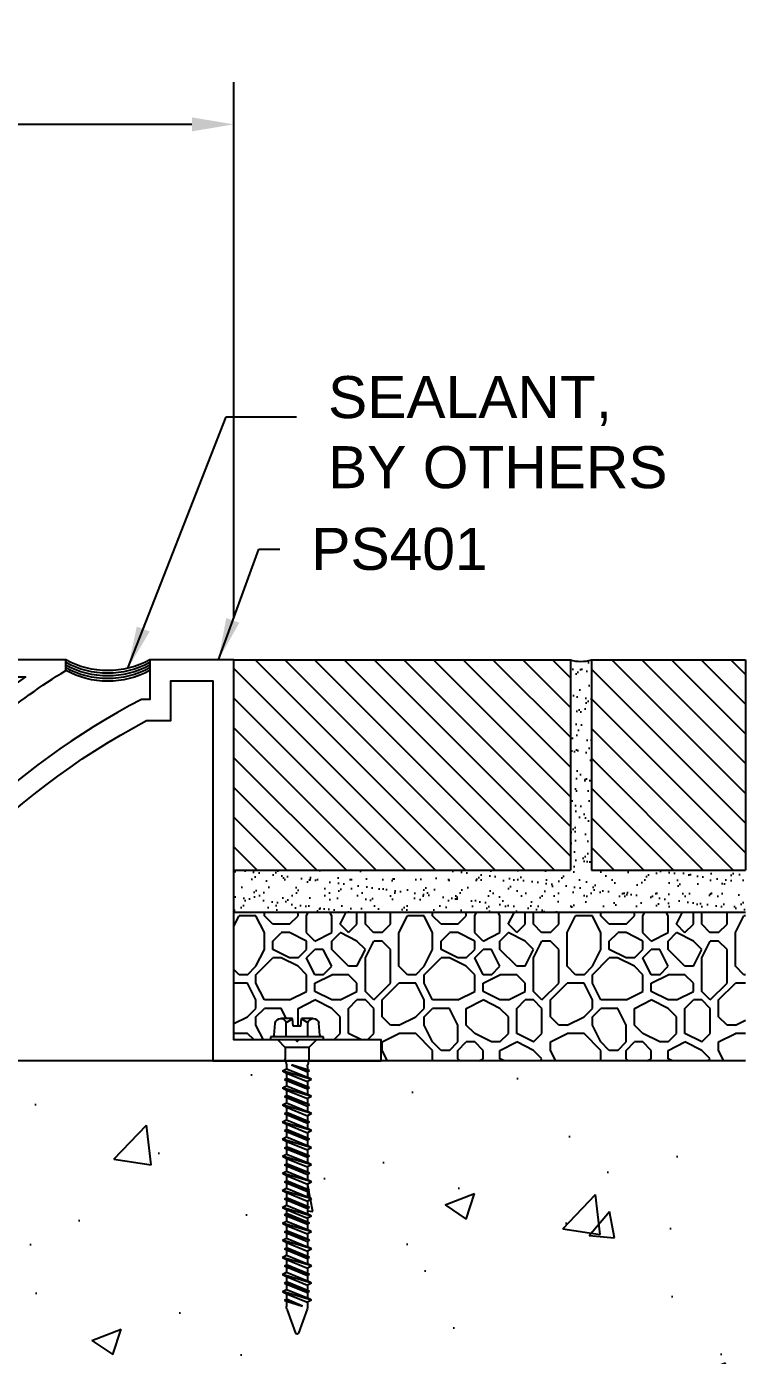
# Model space of a CAD drawing. Header units: inches. Extents: x -6.7 to 44.3, y -5.6 to 9.
# Drawn here: x 17.83 to 22.1, y -0.71 to 7.19 of the extents above; entities that cross this region are included whole.
import ezdxf

# ---------------------------------------------------------------- set-up
doc = ezdxf.new("R2010")
doc.units = ezdxf.units.IN
doc.header["$MEASUREMENT"] = 0
for name, color, linetype in [('ANCHORS', 4, 'Continuous'), ('CONDITIONS', 1, 'Continuous'), ('DIMENSIONS', 3, 'Continuous'), ('FILLERS', 2, 'Continuous'), ('METALS', 7, 'Continuous'), ('TEXT', 2, 'Continuous')]:
    doc.layers.add(name, color=color, linetype=linetype)
doc.styles.add('ARIAL', font='arial.ttf')
doc.dimstyles.new('Arial', dxfattribs={"dimtxt": 0.25, "dimasz": 0.25, "dimexe": 0.25, "dimexo": 0.25, "dimgap": 0.25, "dimtad": 0, "dimtih": 1, "dimtoh": 1, "dimdec": 4, "dimzin": 3, "dimdsep": 46, "dimlunit": 4, "dimtxsty": 'ARIAL', "dimcen": 0.25, "dimadec": 0, "dimazin": 0, "dimtfac": 1, "dimtdec": 4, "dimtofl": 0, "dimtmove": 0, "dimatfit": 3, "dimfxl": 0, "dimfrac": 2, "dimtolj": 1, "dimtzin": 0, "dimarcsym": 0})
pattern_1 = [(135, (20.84067, 0), (0.0883883, 0.0883883), [])]

# ---------------------------------------------------------------- blocks, each defined once
blk = doc.blocks.new('PS401')
blk.add_lwpolyline([(4.265, 0), (3.309, 0, 0.163545), (1.3944, 2.025), (1.25, 2.025), (1.25, 2.26), (1, 2.26), (1, 0), (0, 0), (0, 0.125), (0.49, 0.125), (0.5, 0.115), (0.51, 0.125), (0.875, 0.125), (0.875, 2.385), (1.375, 2.385), (1.375, 2.15), (1.4253, 2.15, -0.144709), (3.2572, 0.375), (3.3111, 0.375, -0.007801), (3.3781, 0.25), (3.515, 0.25), (3.515, 0.125), (4.265, 0.125)], format="xyb", close=True)
blk = doc.blocks.new('Ps103')
blk.add_lwpolyline([(46.0514, -32.9395), (44.3197, -32.9395), (44.3197, -33.0395), (46.1112, -33.0395, -0.104424), (47.3002, -31.6106, -0.058251), (48.1033, -30.967), (48.1033, -30.9045), (47.6033, -30.9045), (47.6033, -31.0045), (47.8651, -31.0045, 0.045636), (47.2334, -31.5359, 0.100763)], format="xyb", close=True)
blk = doc.blocks.new('TH-316134')
for p, q in [((-0.1352, 0.029), (-0.129, 0.1001)), ((-0.0967, 0.1275), (-0.0272, 0.1275)), ((-0.0645, 0.0188), (-0.0645, 0.1001)), ((-0.0232, 0.0825), (-0.0272, 0.1275)), ((-0.0232, 0.0825), (0.0233, 0.0825)), ((0.0233, 0.0825), (0.0272, 0.1275)), ((0.0272, 0.1275), (0.0967, 0.1275)), ((0.0645, 0.0188), (0.0645, 0.1001)), ((0.1352, 0.029), (0.129, 0.1001)), ((-0.1568, 0.0188), (0.1568, 0.0188)), ((-0.1568, 0), (-0.1568, 0.0188)), ((-0.1568, 0), (0.1568, 0)), ((-0.1148, 0), (-0.0697, -0.045)), ((0.1148, 0), (0.0698, -0.045)), ((0.1568, 0.0188), (0.1568, 0)), ((-0.0697, -0.045), (0.0698, -0.045)), ((-0.0697, -0.045), (-0.0697, -0.1121)), ((0.0698, -0.045), (0.0698, -0.1121)), ((-0.0737, -0.1836), (0.0321, -0.1471)), ((-0.0687, -0.1217), (-0.0633, -0.1477)), ((0.0321, -0.1471), (-0.0623, -0.1898)), ((-0.0623, -0.1774), (0.0321, -0.1471)), ((-0.0623, -0.1573), (-0.0623, -0.1774)), ((0.0623, -0.1573), (0.0623, -0.1707)), ((0.0687, -0.1217), (0.0633, -0.1477)), ((-0.0862, -0.2344), (0.0863, -0.1836)), ((-0.0862, -0.2344), (-0.0623, -0.2215)), ((-0.0862, -0.2344), (-0.0623, -0.2473)), ((-0.0737, -0.1836), (-0.0623, -0.1774)), ((-0.0737, -0.1836), (-0.0623, -0.1898)), ((-0.0737, -0.2852), (0.0737, -0.2344)), ((0.0623, -0.1707), (-0.0623, -0.2215)), ((-0.0623, -0.1898), (-0.0623, -0.2215)), ((0.0623, -0.1965), (-0.0623, -0.2473)), ((-0.0623, -0.279), (0.0623, -0.2282)), ((0.0863, -0.1836), (0.0623, -0.1707)), ((0.0863, -0.1836), (0.0623, -0.1965)), ((0.0623, -0.1965), (0.0623, -0.2282)), ((0.0737, -0.2344), (0.0623, -0.2282)), ((0.0737, -0.2344), (0.0623, -0.2405)), ((-0.0862, -0.3359), (0.0863, -0.2852)), ((-0.0737, -0.2852), (-0.0623, -0.279)), ((-0.0737, -0.2852), (-0.0623, -0.2913)), ((0.0623, -0.2405), (-0.0623, -0.2913)), ((-0.0623, -0.2473), (-0.0623, -0.279)), ((0.0623, -0.2722), (-0.0623, -0.323)), ((-0.0623, -0.2913), (-0.0623, -0.323)), ((0.0623, -0.2981), (-0.0623, -0.3489)), ((0.0623, -0.2405), (0.0623, -0.2722)), ((0.0863, -0.2852), (0.0623, -0.2722)), ((0.0863, -0.2852), (0.0623, -0.2981)), ((0.0623, -0.2981), (0.0623, -0.3298)), ((-0.0862, -0.3359), (-0.0623, -0.323)), ((-0.0862, -0.3359), (-0.0623, -0.3489)), ((-0.0862, -0.4375), (0.0863, -0.3867)), ((-0.0737, -0.3867), (0.0737, -0.3359)), ((-0.0737, -0.3867), (-0.0623, -0.3806)), ((-0.0737, -0.3867), (-0.0623, -0.3929)), ((-0.0623, -0.3806), (0.0623, -0.3298)), ((0.0623, -0.3421), (-0.0623, -0.3929)), ((-0.0623, -0.3489), (-0.0623, -0.3806)), ((0.0623, -0.3738), (-0.0623, -0.4246)), ((-0.0623, -0.3929), (-0.0623, -0.4246)), ((0.0737, -0.3359), (0.0623, -0.3298)), ((0.0737, -0.3359), (0.0623, -0.3421)), ((0.0623, -0.3421), (0.0623, -0.3738)), ((0.0863, -0.3867), (0.0623, -0.3738)), ((0.0863, -0.3867), (0.0623, -0.3996)), ((-0.0862, -0.4375), (-0.0623, -0.4246)), ((-0.0862, -0.4375), (-0.0623, -0.4504)), ((-0.0737, -0.4883), (0.0737, -0.4375)), ((0.0623, -0.3996), (-0.0623, -0.4504)), ((-0.0623, -0.4821), (0.0623, -0.4313)), ((0.0623, -0.4437), (-0.0623, -0.4944)), ((-0.0623, -0.4504), (-0.0623, -0.4821)), ((0.0623, -0.3996), (0.0623, -0.4313)), ((0.0737, -0.4375), (0.0623, -0.4313)), ((0.0737, -0.4375), (0.0623, -0.4437)), ((0.0623, -0.4437), (0.0623, -0.4754)), ((-0.0862, -0.5391), (0.0863, -0.4883)), ((-0.0862, -0.5391), (-0.0623, -0.5261)), ((-0.0862, -0.5391), (-0.0623, -0.552)), ((-0.0737, -0.4883), (-0.0623, -0.4821)), ((-0.0737, -0.4883), (-0.0623, -0.4944)), ((-0.0737, -0.5898), (0.0737, -0.5391)), ((0.0623, -0.4754), (-0.0623, -0.5261)), ((-0.0623, -0.4944), (-0.0623, -0.5261)), ((0.0623, -0.5012), (-0.0623, -0.552)), ((-0.0623, -0.5837), (0.0623, -0.5329)), ((0.0623, -0.5452), (-0.0623, -0.596)), ((-0.0623, -0.552), (-0.0623, -0.5837)), ((0.0863, -0.4883), (0.0623, -0.4754)), ((0.0863, -0.4883), (0.0623, -0.5012)), ((0.0623, -0.5012), (0.0623, -0.5329)), ((0.0737, -0.5391), (0.0623, -0.5329)), ((0.0737, -0.5391), (0.0623, -0.5452)), ((0.0623, -0.5452), (0.0623, -0.5769)), ((-0.0862, -0.6406), (0.0863, -0.5898)), ((-0.0862, -0.6406), (-0.0623, -0.6277)), ((-0.0737, -0.5898), (-0.0623, -0.5837)), ((-0.0737, -0.5898), (-0.0623, -0.596)), ((0.0623, -0.5769), (-0.0623, -0.6277)), ((-0.0623, -0.596), (-0.0623, -0.6277)), ((0.0623, -0.6028), (-0.0623, -0.6535)), ((0.0863, -0.5898), (0.0623, -0.5769)), ((0.0863, -0.5898), (0.0623, -0.6028)), ((0.0623, -0.6028), (0.0623, -0.6345)), ((-0.0862, -0.6406), (-0.0623, -0.6535)), ((-0.0862, -0.7422), (0.0863, -0.6914)), ((-0.0737, -0.6914), (0.0737, -0.6406)), ((-0.0737, -0.6914), (-0.0623, -0.6852)), ((-0.0737, -0.6914), (-0.0623, -0.6976)), ((-0.0623, -0.6852), (0.0623, -0.6345)), ((0.0623, -0.6468), (-0.0623, -0.6976)), ((-0.0623, -0.6535), (-0.0623, -0.6852)), ((0.0623, -0.6785), (-0.0623, -0.7293)), ((-0.0623, -0.6976), (-0.0623, -0.7293)), ((0.0623, -0.7043), (-0.0623, -0.7551)), ((0.0737, -0.6406), (0.0623, -0.6345)), ((0.0737, -0.6406), (0.0623, -0.6468)), ((0.0623, -0.6468), (0.0623, -0.6785)), ((0.0863, -0.6914), (0.0623, -0.6785)), ((0.0863, -0.6914), (0.0623, -0.7043)), ((0.0623, -0.7043), (0.0623, -0.736)), ((-0.0862, -0.7422), (-0.0623, -0.7293)), ((-0.0862, -0.7422), (-0.0623, -0.7551)), ((-0.0737, -0.793), (0.0737, -0.7422)), ((-0.0737, -0.793), (-0.0623, -0.7868)), ((-0.0623, -0.7868), (0.0623, -0.736)), ((0.0623, -0.7484), (-0.0623, -0.7991)), ((-0.0623, -0.7551), (-0.0623, -0.7868)), ((0.0623, -0.78), (-0.0623, -0.8308)), ((0.0737, -0.7422), (0.0623, -0.736)), ((0.0737, -0.7422), (0.0623, -0.7484)), ((0.0623, -0.7484), (0.0623, -0.78)), ((0.0863, -0.793), (0.0623, -0.78)), ((-0.0862, -0.8437), (0.0863, -0.793)), ((-0.0862, -0.8437), (-0.0623, -0.8308)), ((-0.0862, -0.8437), (-0.0623, -0.8567)), ((-0.0737, -0.793), (-0.0623, -0.7991)), ((-0.0737, -0.8945), (0.0737, -0.8437)), ((-0.0623, -0.7991), (-0.0623, -0.8308)), ((0.0623, -0.8059), (-0.0623, -0.8567)), ((-0.0623, -0.8884), (0.0623, -0.8376)), ((0.0623, -0.8499), (-0.0623, -0.9007)), ((-0.0623, -0.8567), (-0.0623, -0.8884)), ((0.0863, -0.793), (0.0623, -0.8059)), ((0.0623, -0.8059), (0.0623, -0.8376)), ((0.0737, -0.8437), (0.0623, -0.8376)), ((0.0737, -0.8437), (0.0623, -0.8499)), ((0.0623, -0.8499), (0.0623, -0.8816)), ((-0.0862, -0.9453), (0.0863, -0.8945)), ((-0.0862, -0.9453), (-0.0623, -0.9324)), ((-0.0862, -0.9453), (-0.0623, -0.9582)), ((-0.0737, -0.8945), (-0.0623, -0.8884)), ((-0.0737, -0.8945), (-0.0623, -0.9007)), ((-0.0737, -0.9961), (0.0737, -0.9453)), ((0.0623, -0.8816), (-0.0623, -0.9324)), ((-0.0623, -0.9007), (-0.0623, -0.9324)), ((0.0623, -0.9075), (-0.0623, -0.9582)), ((-0.0623, -0.9899), (0.0623, -0.9391)), ((0.0863, -0.8945), (0.0623, -0.8816)), ((0.0863, -0.8945), (0.0623, -0.9075)), ((0.0623, -0.9075), (0.0623, -0.9391)), ((0.0737, -0.9453), (0.0623, -0.9391)), ((0.0737, -0.9453), (0.0623, -0.9515)), ((-0.0862, -1.0469), (0.0863, -0.9961)), ((-0.0737, -0.9961), (-0.0623, -0.9899)), ((-0.0737, -0.9961), (-0.0623, -1.0023)), ((0.0623, -0.9515), (-0.0623, -1.0023)), ((-0.0623, -0.9582), (-0.0623, -0.9899)), ((0.0623, -0.9832), (-0.0623, -1.034)), ((-0.0623, -1.0023), (-0.0623, -1.034)), ((0.0623, -1.009), (-0.0623, -1.0598)), ((0.0623, -0.9515), (0.0623, -0.9832)), ((0.0863, -0.9961), (0.0623, -0.9832)), ((0.0863, -0.9961), (0.0623, -1.009)), ((0.0623, -1.0012), (0.0623, -1.0329)), ((-0.0862, -1.0469), (-0.0623, -1.034)), ((-0.0862, -1.0469), (-0.0623, -1.0598)), ((-0.0862, -1.1406), (0.0863, -1.0898)), ((-0.0737, -1.0898), (0.0737, -1.0391)), ((-0.0737, -1.0898), (-0.0623, -1.0837)), ((-0.0737, -1.0898), (-0.0623, -1.096)), ((-0.0623, -1.0837), (0.0623, -1.0329)), ((0.0623, -1.0452), (-0.0623, -1.096)), ((-0.0623, -1.052), (-0.0623, -1.0837)), ((0.0623, -1.0769), (-0.0623, -1.1277)), ((-0.0623, -1.096), (-0.0623, -1.1277)), ((0.0623, -1.1028), (-0.0623, -1.1535)), ((0.0737, -1.0391), (0.0623, -1.0329)), ((0.0737, -1.0391), (0.0623, -1.0452)), ((0.0623, -1.0452), (0.0623, -1.0769)), ((0.0863, -1.0898), (0.0623, -1.0769)), ((0.0863, -1.0898), (0.0623, -1.1028)), ((0.0623, -1.1028), (0.0623, -1.1345)), ((-0.0862, -1.1406), (-0.0623, -1.1277)), ((-0.0862, -1.1406), (-0.0623, -1.1535)), ((-0.0737, -1.1914), (0.0737, -1.1406)), ((-0.0737, -1.1914), (-0.0623, -1.1852)), ((-0.0623, -1.1852), (0.0623, -1.1345)), ((0.0623, -1.1468), (-0.0623, -1.1976)), ((-0.0623, -1.1535), (-0.0623, -1.1852)), ((0.0623, -1.1785), (-0.0623, -1.2293)), ((0.0737, -1.1406), (0.0623, -1.1345)), ((0.0737, -1.1406), (0.0623, -1.1468)), ((0.0623, -1.1468), (0.0623, -1.1785)), ((0.0863, -1.1914), (0.0623, -1.1785)), ((-0.0862, -1.2422), (0.0863, -1.1914)), ((-0.0862, -1.2422), (-0.0623, -1.2293)), ((-0.0862, -1.2422), (-0.0623, -1.2551)), ((-0.0737, -1.1914), (-0.0623, -1.1976)), ((-0.0737, -1.293), (0.0737, -1.2422)), ((-0.0623, -1.1976), (-0.0623, -1.2293)), ((0.0623, -1.2043), (-0.0623, -1.2551)), ((-0.0623, -1.2868), (0.0623, -1.236)), ((0.0623, -1.2484), (-0.0623, -1.2991)), ((-0.0623, -1.2551), (-0.0623, -1.2868)), ((0.0863, -1.1914), (0.0623, -1.2043)), ((0.0623, -1.2043), (0.0623, -1.236)), ((0.0737, -1.2422), (0.0623, -1.236)), ((0.0737, -1.2422), (0.0623, -1.2484)), ((0.0623, -1.2484), (0.0623, -1.28)), ((-0.0862, -1.3437), (0.0863, -1.293)), ((-0.0862, -1.3437), (-0.0623, -1.3308)), ((-0.0737, -1.293), (-0.0623, -1.2868)), ((-0.0737, -1.293), (-0.0623, -1.2991)), ((0.0623, -1.28), (-0.0623, -1.3308)), ((-0.0623, -1.2991), (-0.0623, -1.3308)), ((0.0623, -1.3059), (-0.0623, -1.3567)), ((-0.0623, -1.3884), (0.0623, -1.3376)), ((0.0863, -1.293), (0.0623, -1.28)), ((0.0863, -1.293), (0.0623, -1.3059)), ((0.0623, -1.3059), (0.0623, -1.3376)), ((0.0737, -1.3437), (0.0623, -1.3376)), ((-0.0862, -1.3437), (-0.0623, -1.3567)), ((-0.0862, -1.4453), (0.0863, -1.3945)), ((-0.0737, -1.3945), (0.0737, -1.3437)), ((-0.0737, -1.3945), (-0.0623, -1.3884)), ((-0.0737, -1.3945), (-0.0623, -1.4007)), ((0.0623, -1.3499), (-0.0623, -1.4007)), ((-0.0623, -1.3567), (-0.0623, -1.3884)), ((0.0623, -1.3816), (-0.0623, -1.4324)), ((-0.0623, -1.4007), (-0.0623, -1.4324)), ((0.0623, -1.4075), (-0.0623, -1.4582)), ((0.0737, -1.3437), (0.0623, -1.3499)), ((0.0623, -1.3499), (0.0623, -1.3816)), ((0.0863, -1.3945), (0.0623, -1.3816)), ((0.0863, -1.3945), (0.0623, -1.4075)), ((0.0623, -1.4075), (0.0623, -1.4391)), ((-0.0862, -1.4453), (-0.0623, -1.4324)), ((-0.0862, -1.4453), (-0.0623, -1.4582)), ((-0.0862, -1.5469), (0.0863, -1.4961)), ((-0.0737, -1.4961), (0.0737, -1.4453)), ((-0.0737, -1.4961), (-0.0623, -1.4899)), ((-0.0737, -1.4961), (-0.0623, -1.5023)), ((-0.0623, -1.4899), (0.0623, -1.4391)), ((0.0623, -1.4515), (-0.0623, -1.5023)), ((-0.0623, -1.4582), (-0.0623, -1.4899)), ((0.0623, -1.4832), (-0.0623, -1.534)), ((0.0737, -1.4453), (0.0623, -1.4391)), ((0.0737, -1.4453), (0.0623, -1.4515)), ((0.0623, -1.4515), (0.0623, -1.4832)), ((0.0863, -1.4961), (0.0623, -1.4832)), ((0.0863, -1.4961), (0.0623, -1.509)), ((-0.0862, -1.5469), (-0.0623, -1.534)), ((-0.0862, -1.5469), (-0.0623, -1.5598)), ((-0.0623, -1.5023), (-0.0623, -1.534)), ((0.0623, -1.509), (-0.0623, -1.5598)), ((-0.0623, -1.5598), (-0.0623, -1.5857)), ((-0.0335, -1.5838), (0.0623, -1.5407)), ((-0.0335, -1.5838), (0.0737, -1.5469)), ((0.0623, -1.553), (-0.0335, -1.5838)), ((0.0623, -1.509), (0.0623, -1.5407)), ((0.0737, -1.5469), (0.0623, -1.5407)), ((0.0737, -1.5469), (0.0623, -1.553)), ((0.0623, -1.553), (0.0623, -1.5857)), ((-0.0596, -1.601), (-0.0096, -1.7438)), ((0.0596, -1.601), (0.0096, -1.7438))]:
    blk.add_line(p, q)
for centre, radius, start, end in [((-0.0967, 0.0948), 0.0327, 9.28497, 170.71503), ((0, 0.0379), 0.0896, 107.42152, 136.04074), ((0, 0.0379), 0.0896, 43.95926, 72.57848), ((0.0967, 0.0948), 0.0327, 9.28497, 170.71503), ((-0.1464, 0.03), 0.0112, 270, 355), ((0.1464, 0.03), 0.0112, 185, 270), ((-0.0232, -0.1121), 0.0465, 180, 191.9357), ((-0.1088, -0.1573), 0.0465, 0, 11.9357), ((0.1088, -0.1573), 0.0465, 168.0643, 180), ((0.0233, -0.1121), 0.0465, 348.0643, 0), ((-0.0158, -1.5857), 0.0465, 180, 199.30575), ((0.0158, -1.5857), 0.0465, 340.69425, 0), ((0, -1.7394), 0.0106, 204.10008, 335.89992)]:
    blk.add_arc(centre, radius, start, end)
blk = doc.blocks.new('TH316134')
blk.add_blockref('TH-316134', (0, 0))
blk = doc.blocks.new('*D16')
at = {"layer": 'Defpoints', "color": 0}
for p in [(19.0603, 6.6075), (-2.2197, 3.4226), (19.0603, 3.4226)]:
    blk.add_point(p, dxfattribs=at)
at = {"layer": 'DIMENSIONS', "color": 0, "lineweight": -2}
for p, q in [((-2.2197, 3.6726), (-2.2197, 6.8575)), ((19.0603, 3.6726), (19.0603, 6.8575)), ((-1.9697, 6.6075), (7.5586, 6.6075)), ((18.8103, 6.6075), (9.2821, 6.6075))]:
    blk.add_line(p, q, dxfattribs=at)
at = {"layer": 'DIMENSIONS', "color": 0}
for points in [[(-1.9697, 6.6492), (-1.9697, 6.5659), (-2.2197, 6.6075)], [(18.8103, 6.6492), (18.8103, 6.5659), (19.0603, 6.6075)]]:
    blk.add_solid(points, dxfattribs=at)
at = {"layer": 'DIMENSIONS', "color": 0, "insert": (8.4203, 6.6075), "char_height": 0.25, "attachment_point": 5, "style": 'ARIAL'}
blk.add_mtext('\\A1;1\'-9 1/4"\\P540mm', dxfattribs=at)
blk = doc.blocks.new('sealant')
for centre, radius, start, end in [((1.1408, -8.6987), 0.5281, 241.74316, 298.25684), ((1.1408, -8.7145), 0.5281, 241.74316, 298.25684), ((1.1408, -8.7303), 0.5281, 241.74316, 298.25684), ((1.1408, -8.7461), 0.5281, 241.74316, 298.25684), ((1.1397, -8.7664), 0.524, 241.63049, 298.6259)]:
    blk.add_arc(centre, radius, start, end)

msp = doc.modelspace()

# ---------------------------------------------------------------- hatches: boundary and pattern name
at = {"layer": 'CONDITIONS'}
h = msp.add_hatch(dxfattribs=at)
h.set_pattern_fill('AR-SAND', color=256, scale=0.0625, style=0)
h.set_pattern_definition([(142.5, (20.84067, 0), (0.003937, 0.1204265), [0, -0.095, 0, -0.10625, 0, -0.1015625]), (172.5, (20.84067, 0), (-0.110611, 0.176384), [0, -0.05125, 0, -0.085625, 0, -0.0328125]), (212.5, (20.91754, 0), (-0.194634, 0.0003537), [0, -0.03125, 0, -0.1125, 0, -0.146875]), (222.5, (20.91754, 0), (-0.187883, 0.054855), [0, -0.015625, 0, -0.07375, 0, -0.084375])])
h.paths.add_polyline_path([(21.06033, 3.4226, 0.1359599), (21.18533, 3.4226), (21.18533, 2.1726), (22.10072, 2.1726), (22.10072, 1.9226), (19.06033, 1.9226), (19.06033, 2.1726), (21.06033, 2.1726)])
h = msp.add_hatch(dxfattribs=at)
h.set_pattern_fill('ANSI31', color=256, style=0)
h.set_pattern_definition(pattern_1)
h.paths.add_polyline_path([(19.06033, 3.4226), (21.06033, 3.4226), (21.06033, 2.1726), (19.06033, 2.1726)])
h = msp.add_hatch(dxfattribs=at)
h.set_pattern_fill('ANSI31', color=256, style=0)
h.set_pattern_definition(pattern_1)
h.paths.add_polyline_path([(21.18533, 2.1726), (22.10072, 2.1726), (22.10072, 3.4226), (21.18533, 3.4226)])
h = msp.add_hatch(dxfattribs=at)
h.set_pattern_fill('AGGREGAT', color=256, style=0)
h.set_pattern_definition([(180, (20.8407, 0), (-1, 1), [0.1, -0.15, 0.05, -0.15, 0.05, -0.5]), (180, (20.3407, 0.1), (-1, 1), [0.05, -0.95]), (180, (20.6407, 0.15), (-1, 1), [0.05, -0.1, 0.05, -0.8]), (180, (20.1407, 0.2), (-1, 1), [0.1, -0.9]), (180, (20.0407, 0.25), (-1, 1), [0.05, -0.95]), (180, (20.3407, 0.35), (-1, 1), [0.1, -0.9]), (180, (20.8407, 0.4), (-1, 1), [0.05, -0.1, 0.05, -0.25, 0.15, -0.4]), (180, (20.1407, 0.5), (-1, 1), [0.1, -0.9]), (180, (20.7407, 0.55), (-1, 1), [0.1, -0.05, 0.05, -0.4, 0.05, -0.35]), (180, (20.7907, 0.6), (-1, 1), [0.05, -0.95]), (180, (20.4407, 0.65), (-1, 1), [0.05, -0.05, 0.05, -0.85]), (180, (20.5907, 0.7), (-1, 1), [0.05, -0.95]), (180, (19.9407, 0.75), (-1, 1), [0.05, -0.95]), (180, (20.3907, 0.8), (-1, 1), [0.05, -0.4, 0.05, -0.5]), (180, (20.3907, 0.85), (-1, 1), [0.1, -0.9]), (180, (20.1907, 0.9), (-1, 1), [0.1, -0.9]), (180, (20.7907, 0.95), (-1, 1), [0.05, -0.6, 0.1, -0.25]), (90, (20.8407, 0.45), (1, 1), [0.2, -0.2, 0.1, -0.5]), (90, (20.7907, 0.45), (1, 1), [0.05, -0.35, 0.1, -0.5]), (90, (20.7407, 0.2), (1, 1), [0.15, -0.85]), (90, (20.6907, 0.2), (1, 1), [0.1, -0.9]), (90, (20.6407, 0.05), (1, 1), [0.05, -0.6, 0.05, -0.05, 0.1, -0.15]), (90, (20.5407, 0.05), (1, 1), [0.05, -0.35, 0.05, -0.55]), (90, (20.4907, 0.45), (1, 1), [0.1, -0.15, 0.05, -0.05, 0.1, -0.55]), (90, (20.4407, 0.25), (1, 1), [0.1, -0.55, 0.05, -0.3]), (90, (20.3907, 0.05), (1, 1), [0.05, -0.05, 0.1, -0.8]), (90, (20.2907, 0.7), (1, 1), [0.05, -0.95]), (90, (20.2407, 0.7), (1, 1), [0.1, -0.1, 0.05, -0.05, 0.1, -0.6]), (90, (20.1907, 0.25), (1, 1), [0.05, -0.05, 0.05, -0.1, 0.05, -0.7]), (90, (20.0407, 0.6), (1, 1), [0.2, -0.8]), (90, (19.9907, 0.5), (1, 1), [0.2, -0.15, 0.1, -0.55]), (90, (19.9407, 0.1), (1, 1), [0.05, -0.15, 0.1, -0.7]), (90, (19.8907, 0.2), (1, 1), [0.15, -0.85]), (135, (20.4407, 0), (-6e-17, 1), [0.0707, -1.3435]), (135, (19.8907, 0.05), (-6e-17, 1), [0.07071, -1.20208, 0.07071, -0.07071]), (135, (20.5407, 0.1), (-6e-17, 1), [0.07071, -0.56568, 0.07071, -0.70711]), (135, (20.2907, 0.1), (-6e-17, 1), [0.07071, -1.13137, 0.07071, -0.14142]), (135, (20.2407, 0.1), (-6e-17, 1), [0.14142, -0.56568, 0.14142, -0.56569]), (135, (20.4907, 0.2), (-6e-17, 1), [0.0707, -0.6364, 0.0707, -0.0707, 0.0707, -0.49501]), (135, (19.9907, 0.25), (-6e-17, 1), [0.07071, -0.07071, 0.07071, -1.20208]), (135, (20.6907, 0.3), (-6e-17, 1), [0.07071, -0.84852, 0.07071, -0.42427]), (135, (19.8907, 0.4), (-6e-17, 1), [0.0707, -0.0707, 0.0707, -0.28284, 0.0707, -0.84857]), (135, (20.4907, 0.55), (-6e-17, 1), [0.0707, -1.3435]), (135, (20.7407, 0.6), (-6e-17, 1), [0.14142, -1.2728]), (135, (20.8407, 0.7), (-6e-17, 1), [0.07071, -0.07071, 0.07071, -1.20208]), (135, (20.2907, 0.85), (-6e-17, 1), [0.0707, -1.3435]), (135, (19.9907, 0.95), (-6e-17, 1), [0.0707, -1.3435]), (45, (20.3907, 0.1), (-6e-17, 1), [0.0707, -1.3435]), (45, (20.3407, 0.1), (-6e-17, 1), [0.0707, -1.3435]), (45, (20.6407, 0.15), (-6e-17, 1), [0.07071, -0.28284, 0.14142, -0.91924]), (45, (20.8407, 0.15), (-6e-17, 1), [0.0707, -1.3435]), (45, (20.1907, 0.3), (-6e-17, 1), [0.07071, -0.56569, 0.07071, -0.70711]), (45, (20.1407, 0.3), (-6e-17, 1), [0.0707, -0.4243, 0.0707, -0.4242, 0.0707, -0.35361]), (45, (20.7407, 0.35), (-6e-17, 1), [0.0707, -1.3435]), (45, (19.9407, 0.4), (-6e-17, 1), [0.1414, -0.35355, 0.0707, -0.0707, 0.0707, -0.70716]), (45, (20.5907, 0.55), (-6e-17, 1), [0.0707, -1.3435]), (45, (20.1907, 0.55), (-6e-17, 1), [0.14142, -1.2728]), (45, (20.1407, 0.55), (-6e-17, 1), [0.0707, -1.3435]), (45, (20.4407, 0.65), (-6e-17, 1), [0.0707, -1.3435]), (45, (20.7407, 0.8), (-6e-17, 1), [0.0707, -1.3435]), (45, (19.9407, 0.8), (-6e-17, 1), [0.0707, -1.3435]), (153.435, (20.74067, 0), (-1, 4e-10), [0.1118, -2.12427]), (153.435, (20.84067, 0.1), (-1, 4e-10), [0.1118, -2.12427]), (153.435, (20.84067, 0.15), (-1, 4e-10), [0.1118, -2.12427]), (153.435, (20.59067, 0.15), (-1, 4e-10), [0.1118, -2.12427]), (153.435, (20.64067, 0.35), (-1, 4e-10), [0.1118, -2.12427]), (153.435, (20.64067, 0.4), (-1, 4e-10), [0.1118, -2.12427]), (153.435, (20.44067, 0.6), (-1, 4e-10), [0.1118, -2.12427]), (153.435, (20.39067, 0.65), (-1, 4e-10), [0.1118, -2.12427]), (153.435, (20.79067, 0.75), (-1, 4e-10), [0.1118, -2.12427]), (153.435, (20.49067, 0.75), (-1, 4e-10), [0.1118, -2.12427]), (116.565, (19.99067, 0), (-5e-11, 1), [0.1118, -2.12427]), (116.565, (20.24067, 0.15), (-5e-11, 1), [0.1118, -2.12427]), (116.565, (20.39067, 0.25), (-5e-11, 1), [0.1118, -2.12427]), (116.565, (20.24067, 0.4), (-5e-11, 1), [0.1118, -2.12427]), (116.565, (20.19067, 0.4), (-5e-11, 1), [0.1118, -2.12427]), (116.565, (20.54067, 0.55), (-5e-11, 1), [0.1118, -2.12427]), (116.565, (20.64067, 0.6), (-5e-11, 1), [0.1118, -2.12427]), (116.565, (20.24067, 0.8), (-5e-11, 1), [0.1118, -2.12427]), (116.565, (20.64067, 0.9), (-5e-11, 1), [0.1118, -2.12427]), (63.435, (20.79067, 0.6), (4e-10, 1), [0.1118, -2.12427]), (63.435, (20.19067, 0.6), (4e-10, 1), [0.1118, -2.12427]), (63.435, (20.84067, 0.65), (4e-10, 1), [0.1118, -2.12427]), (63.435, (20.04067, 0.8), (4e-10, 1), [0.1118, -2.12427]), (63.435, (20.69067, 0.85), (4e-10, 1), [0.1118, -2.12427]), (63.435, (20.49067, 0.9), (4e-10, 1), [0.1118, -2.12427]), (26.565, (20.44067, 0), (1, 4e-10), [0.1118, -2.12427]), (26.565, (20.64067, 0.1), (1, 4e-10), [0.1118, -2.12427]), (26.565, (19.94067, 0.15), (1, 4e-10), [0.1118, -2.12427]), (26.565, (20.04067, 0.25), (1, 4e-10), [0.1118, -2.12427]), (26.565, (20.44067, 0.35), (1, 4e-10), [0.1118, -2.12427]), (26.565, (20.69067, 0.4), (1, 4e-10), [0.1118, -2.12427]), (26.565, (20.39067, 0.4), (1, 4e-10), [0.1118, -2.12427]), (26.565, (20.54067, 0.5), (1, 4e-10), [0.1118, -2.12427]), (26.565, (20.54067, 0.75), (1, 4e-10), [0.1118, -2.12427]), (26.565, (20.84067, 0.95), (1, 4e-10), [0.1118, -2.12427]), (26.565, (20.24067, 0.95), (1, 4e-10), [0.1118, -2.12427]), (26.565, (20.14067, 0.95), (1, 4e-10), [0.1118, -2.12427])])
h.paths.add_polyline_path([(22.10072, 1.9226), (22.10072, 1.0376), (19.93533, 1.0376), (19.93533, 1.1626), (19.59208, 1.1626), (19.59208, 1.18135), (19.58176, 1.18135, -0.3888787), (19.57055, 1.19161), (19.56433, 1.26269, 0.3675075), (19.53208, 1.2901), (19.46252, 1.2901), (19.45858, 1.2451), (19.41208, 1.2451), (19.40815, 1.2901), (19.33858, 1.2901, 0.3675075), (19.30633, 1.26269), (19.30012, 1.19161, -0.3888787), (19.28891, 1.18135), (19.27858, 1.18135), (19.27858, 1.1626), (19.06033, 1.1626), (19.06033, 1.9226)])
h = msp.add_hatch(dxfattribs=at)
h.set_pattern_fill('AR-CONC', color=256, scale=0.25, style=0)
h.paths.add_polyline_path([(22.10072, 1.0376), (19.50338, 1.0376), (19.49859, 1.01491, 0.0521265), (19.49758, 1.0053), (19.49758, 0.98516), (19.50903, 0.979), (19.49758, 0.97284), (19.49758, 0.94114), (19.52158, 0.92822), (19.49758, 0.9153), (19.49758, 0.8836), (19.50903, 0.87744), (19.49758, 0.87128), (19.49758, 0.83958), (19.52158, 0.82666), (19.49758, 0.81373), (19.49758, 0.78204), (19.50903, 0.77588), (19.49758, 0.76971), (19.49758, 0.73802), (19.52158, 0.7251), (19.49758, 0.71217), (19.49758, 0.68048), (19.50903, 0.67431), (19.49758, 0.66815), (19.49758, 0.63646), (19.52158, 0.62353), (19.49758, 0.61061), (19.49758, 0.57891), (19.50903, 0.57275), (19.49758, 0.56659), (19.49758, 0.53489), (19.52158, 0.52197), (19.49758, 0.50905), (19.49758, 0.47735), (19.50903, 0.47119), (19.49758, 0.46503), (19.49758, 0.43333), (19.52158, 0.42041), (19.49758, 0.40748), (19.49758, 0.37579), (19.50903, 0.36963), (19.49758, 0.36346), (19.49758, 0.33177), (19.52158, 0.31885), (19.49758, 0.30592), (19.49758, 0.27423), (19.50903, 0.26806), (19.49758, 0.2619), (19.49758, 0.23021), (19.52158, 0.21728), (19.49758, 0.20436), (19.49758, 0.17266), (19.50903, 0.1665), (19.49758, 0.16034), (19.49758, 0.12864), (19.52158, 0.11572), (19.49758, 0.1028), (19.49758, 0.07891), (19.50903, 0.07275), (19.49758, 0.06659), (19.49758, 0.03489), (19.52158, 0.02197), (19.49758, 0.00905), (19.49758, -0.02265), (19.50903, -0.02881), (19.49758, -0.03497), (19.49758, -0.06667), (19.52158, -0.07959), (19.49758, -0.09252), (19.49758, -0.12421), (19.50903, -0.13037), (19.49758, -0.13654), (19.49758, -0.16823), (19.52158, -0.18115), (19.49758, -0.19408), (19.49758, -0.22577), (19.50903, -0.23194), (19.49758, -0.2381), (19.49758, -0.26979), (19.52158, -0.28272), (19.49758, -0.29564), (19.49758, -0.32734), (19.50903, -0.3335), (19.49758, -0.33966), (19.49758, -0.37136), (19.52158, -0.38428), (19.49758, -0.3972), (19.49758, -0.43097), (19.44556, -0.57949, -0.7741233), (19.42511, -0.57949), (19.37308, -0.43097), (19.37308, -0.39044), (19.36164, -0.38428), (19.37308, -0.37812), (19.37308, -0.34642), (19.34908, -0.3335), (19.37308, -0.32057), (19.37308, -0.28888), (19.36164, -0.28272), (19.37308, -0.27655), (19.37308, -0.24486), (19.34908, -0.23194), (19.37308, -0.21901), (19.37308, -0.18732), (19.36164, -0.18115), (19.37308, -0.17499), (19.37308, -0.1433), (19.34908, -0.13037), (19.37308, -0.11745), (19.37308, -0.08576), (19.36164, -0.07959), (19.37308, -0.07343), (19.37308, -0.04174), (19.34908, -0.02881), (19.37308, -0.01589), (19.37308, 0.01581), (19.36164, 0.02197), (19.37308, 0.02813), (19.37308, 0.05983), (19.34908, 0.07275), (19.37308, 0.08568), (19.37308, 0.11737), (19.36164, 0.12353), (19.37308, 0.1297), (19.37308, 0.15358), (19.34908, 0.1665), (19.37308, 0.17943), (19.37308, 0.21112), (19.36164, 0.21728), (19.37308, 0.22345), (19.37308, 0.25514), (19.34908, 0.26806), (19.37308, 0.28099), (19.37308, 0.31268), (19.36164, 0.31885), (19.37308, 0.32501), (19.37308, 0.3567), (19.34908, 0.36963), (19.37308, 0.38255), (19.37308, 0.41424), (19.36164, 0.42041), (19.37308, 0.42657), (19.37308, 0.45826), (19.34908, 0.47119), (19.37308, 0.48411), (19.37308, 0.51581), (19.36164, 0.52197), (19.37308, 0.52813), (19.37308, 0.55983), (19.34908, 0.57275), (19.37308, 0.58568), (19.37308, 0.61737), (19.36164, 0.62353), (19.37308, 0.6297), (19.37308, 0.66139), (19.34908, 0.67431), (19.37308, 0.68724), (19.37308, 0.71893), (19.36164, 0.7251), (19.37308, 0.73126), (19.37308, 0.76295), (19.34908, 0.77588), (19.37308, 0.7888), (19.37308, 0.82049), (19.36164, 0.82666), (19.37308, 0.83282), (19.37308, 0.86451), (19.34908, 0.87744), (19.37308, 0.89036), (19.37308, 0.92206), (19.36164, 0.92822), (19.37308, 0.93438), (19.37308, 0.96608), (19.34908, 0.979), (19.37308, 0.99193), (19.37308, 1.0053, 0.0521265), (19.37208, 1.01491), (19.36728, 1.0376), (16.1302, 1.0376, 0.0177485), (16.13008, 1.0343), (16.13008, 1.01416), (16.14152, 1.008), (16.13008, 1.00184), (16.13008, 0.97014), (16.15408, 0.95722), (16.13008, 0.9443), (16.13008, 0.9126), (16.14152, 0.90644), (16.13008, 0.90028), (16.13008, 0.86858), (16.15408, 0.85566), (16.13008, 0.84273), (16.13008, 0.81104), (16.14152, 0.80488), (16.13008, 0.79871), (16.13008, 0.76702), (16.15408, 0.7541), (16.13008, 0.74117), (16.13008, 0.70948), (16.14152, 0.70331), (16.13008, 0.69715), (16.13008, 0.66546), (16.15408, 0.65253), (16.13008, 0.63961), (16.13008, 0.60791), (16.14152, 0.60175), (16.13008, 0.59559), (16.13008, 0.56389), (16.15408, 0.55097), (16.13008, 0.53805), (16.13008, 0.50635), (16.14152, 0.50019), (16.13008, 0.49403), (16.13008, 0.46233), (16.15408, 0.44941), (16.13008, 0.43648), (16.13008, 0.40479), (16.14152, 0.39863), (16.13008, 0.39246), (16.13008, 0.36077), (16.15408, 0.34785), (16.13008, 0.33492), (16.13008, 0.30323), (16.14152, 0.29706), (16.13008, 0.2909), (16.13008, 0.25921), (16.15408, 0.24628), (16.13008, 0.23336), (16.13008, 0.20166), (16.14152, 0.1955), (16.13008, 0.18934), (16.13008, 0.15764), (16.15408, 0.14472), (16.13008, 0.1318), (16.13008, 0.10593), (16.13008, 0.09378), (16.14152, 0.08762), (16.13008, 0.08146), (16.13008, 0.04976), (16.15408, 0.03684), (16.13008, 0.02391), (16.13008, -0.01634), (16.14152, -0.02251), (16.13008, -0.02867), (16.13008, -0.06036), (16.15408, -0.07329), (16.13008, -0.08621), (16.13008, -0.12198), (16.14152, -0.12814), (16.13008, -0.1343), (16.13008, -0.166), (16.15408, -0.17892), (16.13008, -0.19185), (16.13008, -0.22424), (16.14152, -0.2304), (16.13008, -0.23656), (16.13008, -0.26826), (16.15408, -0.28118), (16.13008, -0.29411), (16.13008, -0.3265), (16.14152, -0.33266), (16.13008, -0.33883), (16.13008, -0.37052), (16.15408, -0.38344), (16.12996, -0.39643, -0.0665255), (16.12747, -0.4085), (16.07805, -0.54955, -0.7741233), (16.05761, -0.54955), (16.00558, -0.40103), (16.00558, -0.37966), (15.99106, -0.375), (15.97962, -0.36883), (15.99106, -0.36267), (16.00558, -0.36921), (16.00558, -0.34559), (15.98158, -0.33266), (16.00558, -0.31974), (16.00558, -0.28804), (15.99414, -0.28188), (16.00558, -0.27572), (16.00558, -0.24333), (15.98158, -0.2304), (16.00558, -0.21748), (16.00558, -0.18578), (15.99414, -0.17962), (16.00558, -0.17346), (16.00558, -0.14106), (15.98158, -0.12814), (16.00558, -0.11521), (16.00558, -0.08352), (15.99414, -0.07736), (16.00558, -0.07119), (16.00558, -0.03543), (15.98158, -0.02251), (16.00558, -0.00958), (16.00558, 0.02211), (15.99414, 0.02827), (16.00558, 0.03444), (16.00558, 0.0747), (15.98158, 0.08762), (16.00558, 0.10055), (16.00558, 0.10593), (16.00558, 0.13224), (15.99414, 0.1384), (16.00558, 0.14457), (16.00558, 0.18258), (15.98158, 0.1955), (16.00558, 0.20843), (16.00558, 0.24012), (15.99414, 0.24628), (16.00558, 0.25245), (16.00558, 0.28414), (15.98158, 0.29706), (16.00558, 0.30999), (16.00558, 0.34168), (15.99414, 0.34785), (16.00558, 0.35401), (16.00558, 0.3857), (15.98158, 0.39863), (16.00558, 0.41155), (16.00558, 0.44324), (15.99414, 0.44941), (16.00558, 0.45557), (16.00558, 0.48726), (15.98158, 0.50019), (16.00558, 0.51311), (16.00558, 0.54481), (15.99414, 0.55097), (16.00558, 0.55713), (16.00558, 0.58883), (15.98158, 0.60175), (16.00558, 0.61468), (16.00558, 0.64637), (15.99414, 0.65253), (16.00558, 0.6587), (16.00558, 0.69039), (15.98158, 0.70331), (16.00558, 0.71624), (16.00558, 0.74793), (15.99414, 0.7541), (16.00558, 0.76026), (16.00558, 0.79195), (15.98158, 0.80488), (16.00558, 0.8178), (16.00558, 0.84949), (15.99414, 0.85566), (16.00558, 0.86182), (16.00558, 0.89351), (15.98158, 0.90644), (16.00558, 0.91936), (16.00558, 0.95106), (15.99414, 0.95722), (16.00558, 0.96338), (16.00558, 0.99508), (15.98158, 1.008), (16.00558, 1.02093), (16.00558, 1.0343, 0.0177485), (16.00546, 1.0376), (13.4827, 1.0376, 0.0177485), (13.48258, 1.0343), (13.48258, 1.01416), (13.49403, 1.008), (13.48258, 1.00184), (13.48258, 0.97014), (13.50658, 0.95722), (13.48258, 0.9443), (13.48258, 0.9126), (13.49403, 0.90644), (13.48258, 0.90028), (13.48258, 0.86858), (13.50658, 0.85566), (13.48258, 0.84273), (13.48258, 0.81104), (13.49403, 0.80488), (13.48258, 0.79871), (13.48258, 0.76702), (13.50658, 0.7541), (13.48258, 0.74117), (13.48258, 0.70948), (13.49403, 0.70331), (13.48258, 0.69715), (13.48258, 0.66546), (13.50658, 0.65253), (13.48258, 0.63961), (13.48258, 0.60791), (13.49403, 0.60175), (13.48258, 0.59559), (13.48258, 0.56389), (13.50658, 0.55097), (13.48258, 0.53805), (13.48258, 0.50635), (13.49403, 0.50019), (13.48258, 0.49403), (13.48258, 0.46233), (13.50658, 0.44941), (13.48258, 0.43648), (13.48258, 0.40479), (13.49403, 0.39863), (13.48258, 0.39246), (13.48258, 0.36077), (13.50658, 0.34785), (13.48258, 0.33492), (13.48258, 0.30323), (13.49403, 0.29706), (13.48258, 0.2909), (13.48258, 0.25921), (13.50658, 0.24628), (13.48258, 0.23336), (13.48258, 0.20166), (13.49403, 0.1955), (13.48258, 0.18934), (13.48258, 0.15764), (13.50658, 0.14472), (13.48258, 0.1318), (13.48258, 0.10593), (13.48258, 0.09378), (13.49403, 0.08762), (13.48258, 0.08146), (13.48258, 0.04976), (13.50658, 0.03684), (13.48258, 0.02391), (13.48258, -0.01634), (13.49403, -0.02251), (13.48258, -0.02867), (13.48258, -0.06036), (13.50658, -0.07329), (13.48258, -0.08621), (13.48258, -0.12198), (13.49403, -0.12814), (13.48258, -0.1343), (13.48258, -0.166), (13.50658, -0.17892), (13.48258, -0.19185), (13.48258, -0.22424), (13.49403, -0.2304), (13.48258, -0.23656), (13.48258, -0.26826), (13.50658, -0.28118), (13.48258, -0.29411), (13.48258, -0.3265), (13.49403, -0.33266), (13.48258, -0.33883), (13.48258, -0.37052), (13.50658, -0.38344), (13.48247, -0.39643, -0.0665255), (13.47997, -0.4085), (13.43056, -0.54955, -0.7741233), (13.41011, -0.54955), (13.35808, -0.40103), (13.35808, -0.37966), (13.34357, -0.375), (13.33212, -0.36883), (13.34357, -0.36267), (13.35808, -0.36921), (13.35808, -0.34559), (13.33408, -0.33266), (13.35808, -0.31974), (13.35808, -0.28804), (13.34664, -0.28188), (13.35808, -0.27572), (13.35808, -0.24333), (13.33408, -0.2304), (13.35808, -0.21748), (13.35808, -0.18578), (13.34664, -0.17962), (13.35808, -0.17346), (13.35808, -0.14106), (13.33408, -0.12814), (13.35808, -0.11521), (13.35808, -0.08352), (13.34664, -0.07736), (13.35808, -0.07119), (13.35808, -0.03543), (13.33408, -0.02251), (13.35808, -0.00958), (13.35808, 0.02211), (13.34664, 0.02827), (13.35808, 0.03444), (13.35808, 0.0747), (13.33408, 0.08762), (13.35808, 0.10055), (13.35808, 0.10593), (13.35808, 0.13224), (13.34664, 0.1384), (13.35808, 0.14457), (13.35808, 0.18258), (13.33408, 0.1955), (13.35808, 0.20843), (13.35808, 0.24012), (13.34664, 0.24628), (13.35808, 0.25245), (13.35808, 0.28414), (13.33408, 0.29706), (13.35808, 0.30999), (13.35808, 0.34168), (13.34664, 0.34785), (13.35808, 0.35401), (13.35808, 0.3857), (13.33408, 0.39863), (13.35808, 0.41155), (13.35808, 0.44324), (13.34664, 0.44941), (13.35808, 0.45557), (13.35808, 0.48726), (13.33408, 0.50019), (13.35808, 0.51311), (13.35808, 0.54481), (13.34664, 0.55097), (13.35808, 0.55713), (13.35808, 0.58883), (13.33408, 0.60175), (13.35808, 0.61468), (13.35808, 0.64637), (13.34664, 0.65253), (13.35808, 0.6587), (13.35808, 0.69039), (13.33408, 0.70331), (13.35808, 0.71624), (13.35808, 0.74793), (13.34664, 0.7541), (13.35808, 0.76026), (13.35808, 0.79195), (13.33408, 0.80488), (13.35808, 0.8178), (13.35808, 0.84949), (13.34664, 0.85566), (13.35808, 0.86182), (13.35808, 0.89351), (13.33408, 0.90644), (13.35808, 0.91936), (13.35808, 0.95106), (13.34664, 0.95722), (13.35808, 0.96338), (13.35808, 0.99508), (13.33408, 1.008), (13.35808, 1.02093), (13.35808, 1.0343, 0.0177485), (13.35797, 1.0376), (12.42033, 1.0376), (12.42033, -4.51977), (22.10072, -4.51977)])
h.paths.add_polyline_path([(16.05819, -0.55121), (16.05761, -0.54955, 0.0418628)], flags=16)
h.paths.add_polyline_path([(19.42569, -0.58116), (19.42511, -0.57949, 0.0418628)], flags=16)
h.paths.add_polyline_path([(15.2502, -0.24479), (14.13991, -0.24479), (14.13991, 0.26302), (15.2502, 0.26302)], flags=16)
h.paths.add_polyline_path([(13.41069, -0.55121), (13.41011, -0.54955, 0.0418628)], flags=16)
h.paths.add_polyline_path([(14.14064, 0.18084), (15.22318, 0.18084), (15.22318, -0.20269), (14.14064, -0.20269)], flags=8)

# ---------------------------------------------------------------- linework, layer by layer
for p, q in [((19.06033, 3.4226), (21.06033, 3.4226)), ((21.06033, 3.4226), (21.06033, 2.1726)), ((21.18533, 3.4226), (21.18533, 2.1726)), ((21.18533, 3.4226), (22.10072, 3.4226)), ((22.10072, 3.4226), (22.10072, 2.1726)), ((19.06033, 2.1726), (21.06033, 2.1726)), ((21.18533, 2.1726), (22.10072, 2.1726)), ((19.06033, 1.9226), (22.10072, 1.9226)), ((22.10072, 1.0376), (12.42033, 1.0376))]:
    msp.add_line(p, q, dxfattribs=at)
msp.add_arc((21.12283, 3.64819), 0.2341, 254.515091, 285.484909, dxfattribs=at)

# ---------------------------------------------------------------- block references
at = {"layer": 'ANCHORS', "xscale": -1}
msp.add_blockref('TH316134', (19.43533, 1.1626), dxfattribs=at)
at = {"layer": 'FILLERS', "xscale": -1}
msp.add_blockref('sealant', (19.4511, 12.58641), dxfattribs=at)
at = {"layer": 'METALS'}
msp.add_blockref('Ps103', (-30.04299, 34.32711), dxfattribs=at)
at = {"layer": 'METALS', "xscale": -1}
msp.add_blockref('PS401', (19.93533, 1.0376), dxfattribs=at)

# ---------------------------------------------------------------- texts
at = {"layer": 'TEXT', "char_height": 0.25, "attachment_point": 4, "style": 'ARIAL'}
for s, insert in [('\\A1;SEALANT,\\PBY OTHERS', (19.61977, 4.77551)), ('\\A1;PS401', (19.52016, 4.08136))]:
    msp.add_mtext(s, dxfattribs=dict(at, insert=insert))

# ---------------------------------------------------------------- dimensions: what is measured, and where the dimension line sits
at = {"layer": 'DIMENSIONS'}
dim = msp.add_linear_dim(base=(19.06033, 6.60752), p1=(-2.21967, 3.4226), p2=(19.06033, 3.4226), text='<>\\P540mm', dimstyle='Arial', dxfattribs=at)
dim.commit()
dim.dimension.update_dxf_attribs({"geometry": '*D16', "text_midpoint": (8.42033, 6.60752), "dimtype": 160})

# ---------------------------------------------------------------- leaders
at = {"layer": 'TEXT', "annotation_type": 0, "has_hookline": 1, "hookline_direction": 0}
for points, text_width in [([(18.43029, 3.37347), (19.01415, 4.86926), (19.43227, 4.86926)], 1.97442), ([(18.96786, 3.4226), (19.20766, 4.08136), (19.33266, 4.08136)], 0.95754)]:
    msp.add_leader(points, dimstyle='Arial', override={"dimgap": 0.1875, "dimtad": 0}, dxfattribs=dict(at, text_width=text_width))

doc.saveas('drawing.dxf')
